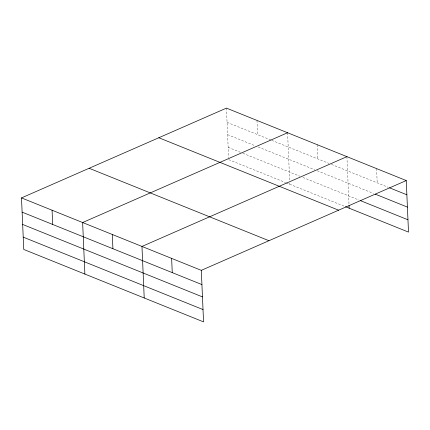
<?xml version="1.0" encoding="UTF-8"?>
<svg xmlns="http://www.w3.org/2000/svg" width="430" height="430" viewBox="0 0 430 430"><rect width="100%" height="100%" fill="white"/><g stroke="black" fill="none" stroke-linecap="round" stroke-linejoin="round"><path stroke-width="0.32" stroke-dasharray="2.15 1.61" d="M227.067 122.346L271.083 140.083M271.695 140.33L328.993 163.416M331.465 164.41L388.328 187.319M227.604 134.66L255.114 145.743M258.172 146.974L314.695 169.748M317.168 170.742L373.412 193.403M228.158 147.339L240.386 152.268M242.832 153.252L299.801 176.203M302.887 177.45L359.136 200.111M228.696 159.654L285.552 182.556M286.16 182.804L344.838 206.448M376.583 168.603L377.201 182.836M346.913 156.649L349.026 204.949M317.249 144.695L317.867 158.933M287.579 132.746L289.659 180.396M289.772 182.986L289.831 184.282M257.011 120.427L257.635 134.665M226.443 108.113L228.609 157.708"/><path stroke-width="0.64" d="M21.5 197.902L201.304 270.346L203.557 321.887L23.752 249.443L21.5 197.902L226.443 108.113L406.248 180.557L408.5 232.098L345.457 206.696M287.579 132.746L82.635 222.536L84.882 274.077M346.913 156.649L141.97 246.444L144.217 297.979M201.304 270.346L406.248 180.557M389.564 187.819L406.871 194.79M375.266 194.15L407.409 207.099M360.372 200.611L407.962 219.784M158.815 137.745L338.62 210.189M89.134 168.275L268.938 240.714M22.123 212.141L201.928 284.585M22.661 224.449L202.465 296.894M23.215 237.134L203.019 309.579M349.052 205.599L349.165 208.19M171.635 258.392L172.258 272.631M112.3 234.49L112.923 248.723M52.068 210.222L52.686 224.455"/></g></svg>
